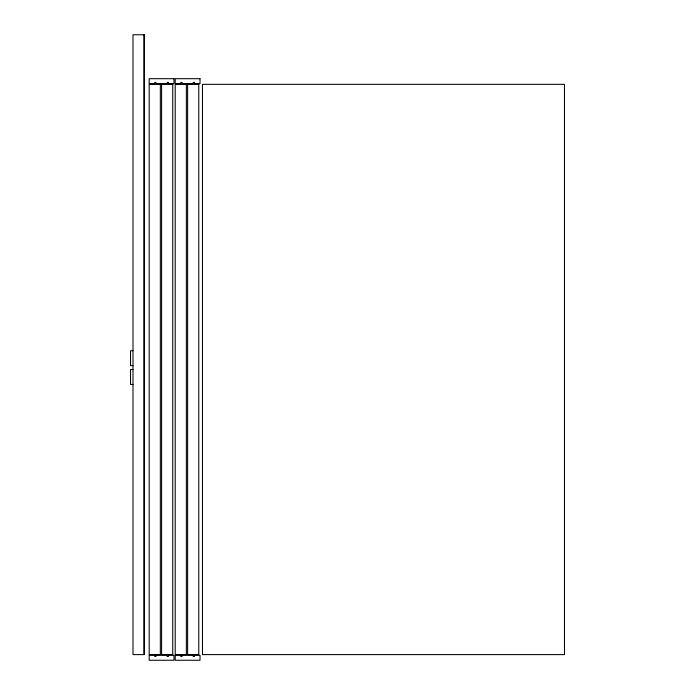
<?xml version="1.0" encoding="UTF-8"?>
<svg xmlns="http://www.w3.org/2000/svg" width="695" height="695" viewBox="0 0 695 695"><rect width="100%" height="100%" fill="white"/><g stroke="black" fill="none" stroke-linecap="round" stroke-linejoin="round"><path stroke-width="1.04" d="M132.997 350.723L130.521 350.723L130.521 365.605L132.997 365.605M132.997 369.566L130.521 369.566L130.521 384.448L132.997 384.448M202.436 654.603L564.479 654.603L564.479 84.338L202.48 84.338L202.48 654.603M144.152 34.75L144.152 654.603M144.16 34.75L132.997 34.75L132.997 654.603L144.16 654.603L144.16 34.75M173.976 78.691L149.182 78.691L149.182 83.643L154.768 83.643L154.768 82.41L156.001 82.41L156.001 83.643L167.191 83.643L167.191 82.41L168.425 82.41L168.425 83.643L173.976 83.643L173.976 78.691M200.012 78.691L175.218 78.691L175.218 83.643L180.796 83.643L180.796 82.41L182.038 82.41L182.038 83.643L193.219 83.643L193.219 82.41L194.461 82.41L194.461 83.643L200.012 83.643L200.012 78.691M160.345 84.338L149.182 84.338L149.182 654.603L160.345 654.603L160.345 84.338M172.742 84.338L161.579 84.338L161.579 654.603L172.742 654.603L172.742 84.338M186.373 84.338L175.218 84.338L175.218 654.603L186.373 654.603L186.373 84.338M198.77 84.338L187.615 84.338L187.615 654.603L198.77 654.603L198.77 84.338M154.768 655.289L149.182 655.289L149.182 660.25L173.976 660.25L173.976 655.289L168.425 655.289L168.425 656.532L167.191 656.532L167.191 655.289L156.001 655.289L156.001 656.532L154.768 656.532L154.768 655.289M180.796 655.289L175.218 655.289L175.218 660.25L200.012 660.25L200.012 655.289L194.461 655.289L194.461 656.532L193.219 656.532L193.219 655.289L182.038 655.289L182.038 656.532L180.796 656.532L180.796 655.289"/></g></svg>
